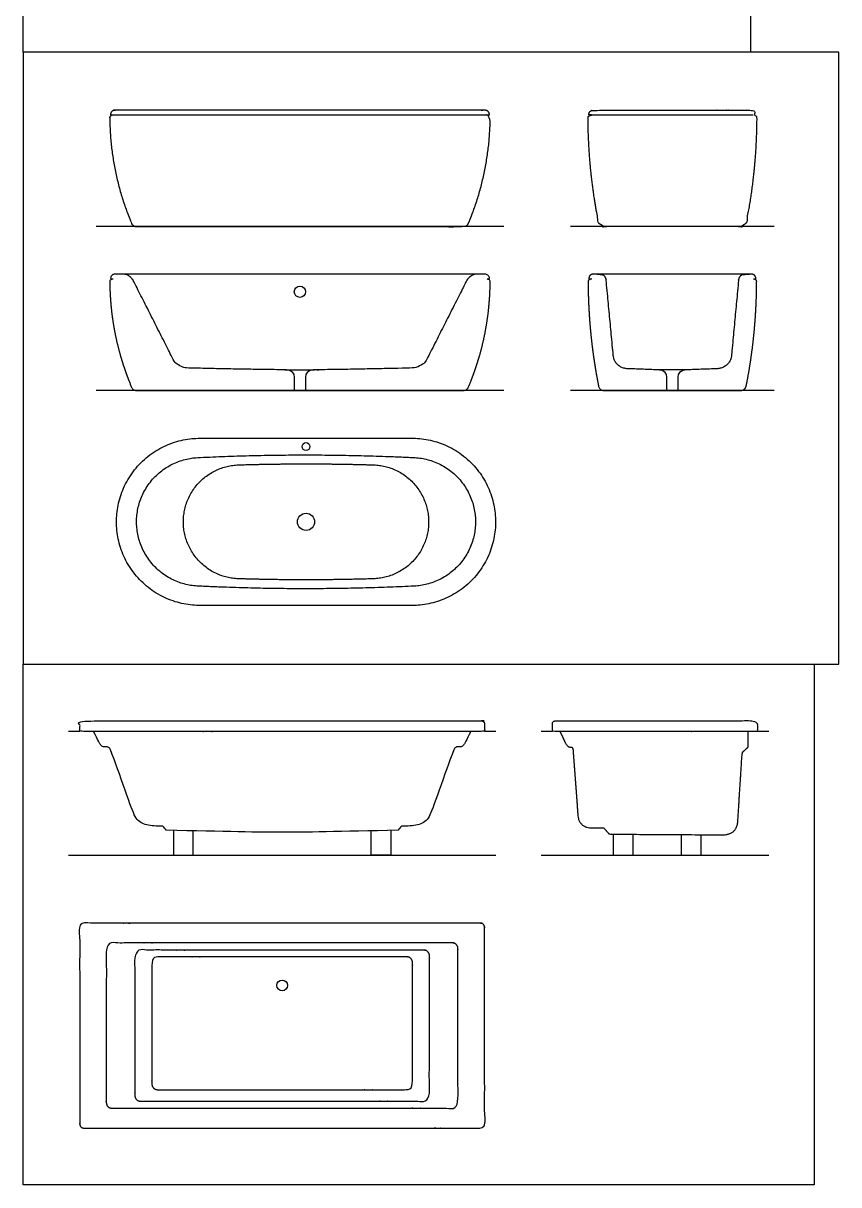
# Model space of a CAD drawing. Header units: millimetres. Extents: x 0.1 to 49.6, y 0.1 to 12.5.
# Drawn here: x 45.89 to 49.55, y 0.05 to 5.26 of the extents above; entities that cross this region are included whole.
import ezdxf

# ---------------------------------------------------------------- set-up
doc = ezdxf.new("R2010")
doc.units = ezdxf.units.MM
for name, color, linetype, true_color in [('AG-DETAILS', 7, 'Continuous', 0x66ffff), ('AG-DETAILS-DIAGRAM', 7, 'Continuous', 0xccff66), ('AG-DIAGRAM', 7, 'Continuous', 0xfecc66), ('AG-FIXTURE', 7, 'Continuous', 0x66ccff), ('X-VPRT', 6, 'Continuous', 0xff00ff)]:
    doc.layers.add(name, color=color, linetype=linetype, true_color=true_color)

msp = doc.modelspace()

# ---------------------------------------------------------------- linework, layer by layer
at = {"layer": 'AG-DETAILS', "color": 0, "linetype": 'ByBlock', "lineweight": -2}
msp.add_circle((47.1346, 4.0583), 0.0254, dxfattribs=at)
for points in [[(46.2975, 4.8516), (47.1346, 4.8516), (47.9717, 4.8516)], [(48.4426, 4.8516), (48.8047, 4.8516), (49.1668, 4.8516)]]:
    msp.add_open_spline(points, degree=2, dxfattribs=at)
at = {"layer": 'AG-DETAILS-DIAGRAM', "color": 0, "linetype": 'ByBlock', "lineweight": -2}
for points in [[(47.199, 3.7081), (47.1911, 3.7077), (47.1792, 3.7055), (47.1589, 3.6936), (47.1591, 3.6753), (47.1591, 3.6753), (47.1591, 3.6753), (47.1591, 3.6753), (47.1591, 3.6581), (47.1591, 3.6366), (47.1591, 3.615), (47.1428, 3.615), (47.1264, 3.615), (47.1101, 3.615), (47.1101, 3.6366), (47.1101, 3.6581), (47.1101, 3.6753), (47.1103, 3.6936), (47.0893, 3.7061), (47.077, 3.7079), (47.0673, 3.7082)], [(48.8691, 3.7081), (48.8612, 3.7077), (48.8493, 3.7055), (48.829, 3.6936), (48.8292, 3.6753), (48.8292, 3.6753), (48.8292, 3.6753), (48.8292, 3.6753), (48.8292, 3.6581), (48.8292, 3.6366), (48.8292, 3.615), (48.8129, 3.615), (48.7965, 3.615), (48.7802, 3.615), (48.7802, 3.6366), (48.7802, 3.6581), (48.7802, 3.6753), (48.7804, 3.6936), (48.7594, 3.7061), (48.7471, 3.7079), (48.7374, 3.7082)]]:
    msp.add_open_spline(points, degree=3, knots=[110.855925, 110.855925, 110.855925, 110.855925, 111.062716, 111.403752, 111.403752, 111.403752, 111.403752, 111.403752, 111.403752, 111.627089, 111.627089, 111.627089, 111.78785, 111.78785, 111.78785, 112.011187, 112.011187, 112.011187, 112.352223, 112.583111, 112.583111, 112.583111, 112.583111], dxfattribs=at)
msp.add_rational_spline([(47.323, 3.2853), (47.1617, 3.2878), (47.0004, 3.2853), (46.9299, 3.2842), (46.8595, 3.282), (46.6117, 3.2745), (46.6117, 3.0266), (46.6117, 2.7787), (46.8595, 2.7712), (46.9299, 2.7691), (47.0004, 2.7679), (47.1239, 2.7659), (47.2473, 2.767), (47.3556, 2.7679), (47.4639, 2.7712), (47.7117, 2.7787), (47.7117, 3.0266), (47.7117, 3.2745), (47.4639, 3.282), (47.3935, 3.2842), (47.323, 3.2853)], [1, 0.999885427782, 1, 0.999974950412, 1, 0.717754697946, 1, 0.717754697946, 1, 0.999974950412, 1, 0.999923217483, 1, 0.999940835521, 1, 0.717754697946, 1, 0.717754697946, 1, 0.999974950412, 1], degree=2, knots=[60.346282, 60.346282, 60.346282, 73.044863, 73.044863, 78.595859, 78.595859, 94.09318, 94.09318, 109.590501, 109.590501, 115.141497, 115.141497, 124.860096, 124.860096, 133.391144, 133.391144, 148.888465, 148.888465, 164.385787, 164.385787, 169.936783, 169.936783, 169.936783], dxfattribs=at)
at = {"layer": 'AG-DETAILS-DIAGRAM'}
msp.add_rational_spline([(46.4958, 0.4807), (46.4704, 0.4807), (46.4704, 0.5061), (46.4704, 0.7787), (46.4704, 1.0514), (46.4704, 1.0768), (46.4958, 1.0768), (47.0546, 1.0768), (47.6134, 1.0768), (47.6388, 1.0768), (47.6388, 1.0514), (47.6388, 0.7787), (47.6388, 0.5061), (47.6388, 0.4807), (47.6134, 0.4807), (47.0546, 0.4807), (46.4958, 0.4807)], [1, 0.707106781187, 1, 1, 1, 0.707106781187, 1, 1, 1, 0.707106781187, 1, 1, 1, 0.707106781187, 1, 1, 1], degree=2, knots=[0, 0, 0, 0.1309, 0.1309, 1.26004, 1.26004, 1.390939, 1.390939, 5.940039, 5.940039, 6.070939, 6.070939, 7.200079, 7.200079, 7.330979, 7.330979, 11.880079, 11.880079, 11.880079], dxfattribs=at)
at = {"layer": 'AG-DIAGRAM'}
for points in [[(48.049, 4.35), (46.2202, 4.35)], [(49.2619, 4.35), (48.3475, 4.35)], [(48.049, 3.615), (46.2202, 3.615)], [(49.2619, 3.615), (48.3475, 3.615)], [(46.1474, 2.0868), (46.0966, 2.0868)], [(48.0127, 2.0868), (47.9619, 2.0868)], [(48.2667, 2.0868), (48.2159, 2.0868)], [(49.2367, 2.0868), (49.1859, 2.0868)], [(46.0966, 1.5324), (48.0127, 1.5324)], [(48.2159, 1.5324), (49.2367, 1.5324)]]:
    msp.add_lwpolyline(points, dxfattribs=at)
at = {"layer": 'AG-FIXTURE', "color": 0, "linetype": 'ByBlock', "lineweight": -2}
for p, q in [((48.4329, 4.8476), (48.433, 4.8476)), ((47.9297, 4.1366), (46.3395, 4.1366)), ((48.4329, 4.1126), (48.433, 4.1126))]:
    msp.add_line(p, q, dxfattribs=at)
msp.add_lwpolyline([(47.0673, 3.7082), (47.199, 3.7081)], dxfattribs=at)
at = {"layer": 'AG-FIXTURE'}
for points in [[(46.5667, 1.6434), (46.5667, 1.5324), (46.6558, 1.5324), (46.6558, 1.6413)], [(47.5426, 1.6434), (47.5426, 1.5324), (47.4535, 1.5324), (47.4535, 1.6413)], [(48.5396, 1.6262), (48.5396, 1.5324), (48.6286, 1.5324), (48.6286, 1.6257)], [(48.8444, 1.6244), (48.8444, 1.5324), (48.9335, 1.5324), (48.9335, 1.6239)]]:
    msp.add_lwpolyline(points, dxfattribs=at)
at = {"layer": 'AG-FIXTURE', "color": 0, "linetype": 'ByBlock', "lineweight": -2}
for centre, radius in [((47.1617, 3.3641), 0.0177), ((47.1617, 3.0266), 0.0385)]:
    msp.add_circle(centre, radius, dxfattribs=at)
at = {"layer": 'AG-FIXTURE'}
msp.add_circle((47.0546, 0.9482), 0.0241, dxfattribs=at)
at = {"layer": 'AG-FIXTURE', "color": 0, "linetype": 'ByBlock', "lineweight": -2}
for points, weights, degree, knots in [([(46.2857, 4.8571), (46.2886, 4.8716), (46.3034, 4.8716), (47.1346, 4.8716), (47.9658, 4.8716), (47.9806, 4.8716), (47.9835, 4.8571), (47.984, 4.8544), (47.9846, 4.8516), (47.9781, 4.8516), (47.9717, 4.8516), (47.9729, 4.8504), (47.9745, 4.8498), (47.9779, 4.8487), (47.9814, 4.8476), (47.9814, 4.8476), (47.9814, 4.8476), (47.9876, 4.8456), (47.9876, 4.839), (47.9863, 4.5924), (47.8901, 4.3652), (47.8837, 4.35), (47.8671, 4.35), (47.5126, 4.35), (47.1346, 4.35), (46.7566, 4.35), (46.4021, 4.35), (46.3855, 4.35), (46.3791, 4.3652), (46.2829, 4.5924), (46.2816, 4.839), (46.2816, 4.8456), (46.2878, 4.8476), (46.2878, 4.8476), (46.2878, 4.8476), (46.2913, 4.8487), (46.2947, 4.8498), (46.2963, 4.8504), (46.2975, 4.8516), (46.2911, 4.8516), (46.2846, 4.8516), (46.2851, 4.8544), (46.2857, 4.8571)], [1, 0.773342141325, 1, 1, 1, 0.773342141325, 1, 1, 1, 1, 1, 0.971420257874, 1, 1, 1, 1, 1, 0.807710536557, 1, 0.980557950156, 1, 0.833865766972, 1, 1, 1, 1, 1, 0.833865766972, 1, 0.980557950156, 1, 0.807710536557, 1, 1, 1, 1, 1, 0.971420257874, 1, 1, 1, 1, 1], 2, [-134.771718, -134.771718, -134.771718, -133.798444, -133.798444, -68.346333, -68.346333, -67.373058, -67.373058, -67.151027, -67.151027, -66.642406, -66.642406, -66.510314, -66.510314, -66.222927, -66.222927, -66.22211, -66.22211, -65.775891, -65.775891, -46.607272, -46.607272, -45.455259, -45.455259, -17.180006, -17.180006, 11.095247, 11.095247, 12.247259, 12.247259, 31.415878, 31.415878, 31.862098, 31.862098, 31.862914, 31.862914, 32.150301, 32.150301, 32.282394, 32.282394, 32.790798, 32.790798, 33.012829, 33.012829, 33.012829]), ([(48.4426, 4.8516), (48.4414, 4.8504), (48.4398, 4.8498), (48.4364, 4.8487), (48.4329, 4.8476), (48.4267, 4.8456), (48.4267, 4.839), (48.4274, 4.6023), (48.4736, 4.3701), (48.4776, 4.35), (48.4981, 4.35), (48.5129, 4.35), (48.5277, 4.35), (48.8047, 4.35), (49.0817, 4.35), (49.0965, 4.35), (49.1113, 4.35), (49.1318, 4.35), (49.1358, 4.3701), (49.1821, 4.6023), (49.1827, 4.839), (49.1827, 4.8456), (49.1765, 4.8476), (49.1765, 4.8476), (49.1765, 4.8476), (49.173, 4.8487), (49.1696, 4.8498), (49.168, 4.8504), (49.1668, 4.8516), (49.1732, 4.8516), (49.1797, 4.8516), (49.1792, 4.8544), (49.1786, 4.8571), (49.1757, 4.8716), (49.1609, 4.8716), (48.8047, 4.8716), (48.4485, 4.8716), (48.4337, 4.8716), (48.4308, 4.8571), (48.4303, 4.8544), (48.4297, 4.8516), (48.4362, 4.8516), (48.4426, 4.8516)], [1, 0.971420257929, 1, 1, 1, 0.808223976012, 1, 0.995301153751, 1, 0.773107406525, 1, 1, 1, 1, 1, 1, 1, 0.773107406436, 1, 0.99530115375, 1, 0.808223976276, 1, 1, 1, 1, 1, 0.971420257924, 1, 1, 1, 1, 1, 0.773342141325, 1, 1, 1, 0.773342141325, 1, 1, 1, 1, 1], 2, [-0.132092, -0.132092, -0.132092, 0, 0, 0.283954, 0.283954, 0.730173, 0.730173, 19.312779, 19.312779, 20.665278, 20.665278, 21.829752, 21.829752, 23.647337, 23.647337, 24.811812, 24.811812, 26.16431, 26.16431, 44.746916, 44.746916, 45.193135, 45.193135, 45.193952, 45.193952, 45.481339, 45.481339, 45.613431, 45.613431, 46.121834, 46.121834, 46.343865, 46.343865, 47.317139, 47.317139, 75.367753, 75.367753, 76.341027, 76.341027, 76.563059, 76.563059, 77.071463, 77.071463, 77.071463]), ([(47.0673, 3.7082), (46.9719, 3.7094), (46.8815, 3.7108), (46.7959, 3.7124), (46.7152, 3.7142), (46.6393, 3.7161), (46.6218, 3.7166), (46.6039, 3.7178), (46.5787, 3.7303), (46.5706, 3.7456), (46.5625, 3.7615), (46.5286, 3.8285), (46.4948, 3.8955), (46.4609, 3.9625), (46.4271, 4.0294), (46.3932, 4.0964), (46.3871, 4.1084), (46.3811, 4.1204), (46.3663, 4.1366), (46.3529, 4.1366), (46.3395, 4.1366), (46.3322, 4.1366), (46.325, 4.1366), (46.3178, 4.1366), (46.3106, 4.1366), (46.3034, 4.1366), (46.2983, 4.1366), (46.2934, 4.1349), (46.2893, 4.1316), (46.2867, 4.1271), (46.2857, 4.1221), (46.2855, 4.121), (46.2853, 4.1199), (46.285, 4.1188), (46.2848, 4.1177), (46.2846, 4.1166), (46.2872, 4.1166), (46.2898, 4.1166), (46.2923, 4.1166), (46.2949, 4.1166), (46.2975, 4.1166), (46.297, 4.1161), (46.2965, 4.1157), (46.2959, 4.1153), (46.2953, 4.1151), (46.2947, 4.1149), (46.2933, 4.1144), (46.2919, 4.114), (46.2906, 4.1135), (46.2892, 4.1131), (46.2878, 4.1126), (46.2878, 4.1126), (46.2878, 4.1126), (46.2878, 4.1126), (46.2878, 4.1126), (46.2878, 4.1126), (46.2856, 4.1119), (46.2837, 4.1105), (46.2823, 4.1086), (46.2816, 4.1063), (46.2816, 4.104), (46.2821, 4.0065), (46.2923, 3.9093), (46.312, 3.8134), (46.3411, 3.72), (46.3791, 3.6302), (46.3814, 3.6248), (46.3852, 3.6201), (46.3903, 3.6167), (46.3962, 3.615), (46.4021, 3.615), (46.5439, 3.615), (46.688, 3.615), (46.8345, 3.615), (46.9834, 3.615), (47.1346, 3.615), (47.2858, 3.615), (47.4346, 3.615), (47.5811, 3.615), (47.7253, 3.615), (47.8671, 3.615), (47.873, 3.615), (47.8789, 3.6167), (47.884, 3.6201), (47.8878, 3.6248), (47.8901, 3.6302), (47.9281, 3.72), (47.9572, 3.8134), (47.9769, 3.9093), (47.9871, 4.0065), (47.9876, 4.104), (47.9876, 4.1063), (47.9869, 4.1086), (47.9855, 4.1105), (47.9835, 4.1119), (47.9814, 4.1126), (47.9814, 4.1126), (47.9814, 4.1126), (47.9814, 4.1126), (47.9814, 4.1126), (47.9814, 4.1126), (47.98, 4.1131), (47.9786, 4.1135), (47.9772, 4.114), (47.9759, 4.1144), (47.9745, 4.1149), (47.9739, 4.1151), (47.9733, 4.1153), (47.9727, 4.1157), (47.9721, 4.1161), (47.9717, 4.1166), (47.9743, 4.1166), (47.9768, 4.1166), (47.9794, 4.1166), (47.982, 4.1166), (47.9846, 4.1166), (47.9844, 4.1177), (47.9842, 4.1188), (47.9839, 4.1199), (47.9837, 4.121), (47.9835, 4.1221), (47.9825, 4.1271), (47.9799, 4.1316), (47.9758, 4.1349), (47.9709, 4.1366), (47.9658, 4.1366), (47.9586, 4.1366), (47.9514, 4.1366), (47.9442, 4.1366), (47.937, 4.1366), (47.9297, 4.1366), (47.9163, 4.1366), (47.9029, 4.1366), (47.8881, 4.1204), (47.882, 4.1084), (47.876, 4.0964), (47.8421, 4.0294), (47.8083, 3.9625), (47.7744, 3.8955), (47.7406, 3.8285), (47.7067, 3.7615), (47.6986, 3.7456), (47.6905, 3.7303), (47.6653, 3.7178), (47.6474, 3.7166), (47.6299, 3.7161), (47.554, 3.7142), (47.4733, 3.7124), (47.3877, 3.7108), (47.2973, 3.7094), (47.2019, 3.7082), (47.2013, 3.7081), (47.2007, 3.7081), (47.2001, 3.7081), (47.1995, 3.7081), (47.199, 3.7081)], [1, 1, 1, 1, 1, 1, 1, 1, 1, 1, 1, 1, 1, 1, 1, 1, 1, 1, 1, 1, 1, 1, 1, 1, 1, 1, 0.90933685653, 0.864005284795, 0.864005284795, 0.90933685653, 1, 1, 1, 1, 1, 1, 1, 1, 1, 1, 1, 0.98856811117, 0.982852168118, 0.982852170844, 0.988568119347, 1.00000001363, 1.00000001363, 1.00000001363, 1.00000001363, 1.00000001363, 1.00000001363, 1.00000001363, 1.00000001363, 1.00000001363, 1.00000001363, 1.00000001363, 0.923084227202, 0.88462633399, 0.88462633399, 0.923084227202, 1.00000001363, 0.992223193584, 0.988334783562, 0.988334783562, 0.992223193584, 1.00000001363, 0.933546319511, 0.900319472453, 0.900319472453, 0.933546319511, 1.00000001363, 1.00000001363, 1.00000001363, 1.00000001363, 1.00000001363, 1.00000001363, 1.00000001363, 1.00000001363, 1.00000001363, 1.00000001363, 1.00000001363, 0.933546319511, 0.900319472453, 0.900319472453, 0.933546319511, 1.00000001363, 0.992223193584, 0.988334783562, 0.988334783562, 0.992223193584, 1.00000001363, 0.923084227202, 0.88462633399, 0.88462633399, 0.923084227202, 1.00000001363, 1.00000001363, 1.00000001363, 1.00000001363, 1.00000001363, 1.00000001363, 1.00000001363, 1.00000001363, 1.00000001363, 1.00000001363, 1.00000001363, 0.988568116622, 0.982852168118, 0.982852168118, 0.988568116622, 1.00000001363, 1.00000001363, 1.00000001363, 1.00000001363, 1.00000001363, 1.00000001363, 1.00000001363, 1.00000001363, 1.00000001363, 1.00000001363, 1.00000001363, 0.909336868922, 0.86400529657, 0.86400529657, 0.909336868922, 1.00000001363, 1.00000001363, 1.00000001363, 1.00000001363, 1.00000001363, 1.00000001363, 1.00000001363, 1.00000001363, 1.00000001363, 1.00000001363, 1.00000001363, 1.00000001363, 1.00000001363, 1.00000001363, 1.00000001363, 1.00000001363, 1.00000001363, 1.00000001363, 1.00000001363, 1.00000001363, 1.00000001363, 1.00000001363, 1.00000001363, 1.00000001363, 1.00000001363, 1.00000001363, 1.00000001363, 1.00000001363, 1.00000001363, 1.00000001363, 1.00000001363], 5, [-3.656705, -3.656705, -3.656705, -3.656705, -3.656705, -3.656705, -2.231095, -2.231095, -2.231095, -2.231095, -2.231095, -1.231095, -1.231095, -1.231095, -1.231095, -1.231095, 0, 0, 0, 0, 0, 1, 1, 1, 1, 1, 2.421251, 2.421251, 2.421251, 2.421251, 2.421251, 3.394525, 3.394525, 3.394525, 3.394525, 3.394525, 3.616556, 3.616556, 3.616556, 3.616556, 3.616556, 4.124961, 4.124961, 4.124961, 4.124961, 4.124961, 4.257053, 4.257053, 4.257053, 4.257053, 4.257053, 4.54444, 4.54444, 4.54444, 4.54444, 4.54444, 4.545256, 4.545256, 4.545256, 4.545256, 4.545256, 4.991476, 4.991476, 4.991476, 4.991476, 4.991476, 24.160095, 24.160095, 24.160095, 24.160095, 24.160095, 25.312107, 25.312107, 25.312107, 25.312107, 25.312107, 53.58736, 53.58736, 53.58736, 53.58736, 53.58736, 81.862614, 81.862614, 81.862614, 81.862614, 81.862614, 83.014626, 83.014626, 83.014626, 83.014626, 83.014626, 102.183245, 102.183245, 102.183245, 102.183245, 102.183245, 102.629464, 102.629464, 102.629464, 102.629464, 102.629464, 102.630281, 102.630281, 102.630281, 102.630281, 102.630281, 102.917668, 102.917668, 102.917668, 102.917668, 102.917668, 103.04976, 103.04976, 103.04976, 103.04976, 103.04976, 103.558381, 103.558381, 103.558381, 103.558381, 103.558381, 103.780413, 103.780413, 103.780413, 103.780413, 103.780413, 104.753687, 104.753687, 104.753687, 104.753687, 104.753687, 106.175123, 106.175123, 106.175123, 106.175123, 106.175123, 107.175123, 107.175123, 107.175123, 107.175123, 107.175123, 108.406218, 108.406218, 108.406218, 108.406218, 108.406218, 109.406218, 109.406218, 109.406218, 109.406218, 109.406218, 110.831828, 110.831828, 110.831828, 110.831828, 110.831828, 110.855925, 110.855925, 110.855925, 110.855925, 110.855925, 110.855925]), ([(46.6867, 3.4016), (46.3117, 3.4016), (46.3117, 3.0266), (46.3117, 2.6516), (46.6867, 2.6516), (47.1617, 2.6516), (47.6367, 2.6516), (48.0117, 2.6516), (48.0117, 3.0266), (48.0117, 3.4016), (47.6367, 3.4016), (47.1617, 3.4016), (46.6867, 3.4016)], [1, 0.707106781187, 1, 0.707106781187, 1, 1, 1, 0.707106781187, 1, 0.707106781187, 1, 1, 1], 2, [0, 0, 0, 23.190844, 23.190844, 46.381689, 46.381689, 83.783189, 83.783189, 106.974033, 106.974033, 130.164877, 130.164877, 167.566377, 167.566377, 167.566377]), ([(47.6472, 2.7384), (47.9217, 2.7518), (47.9217, 3.0266), (47.9217, 3.3015), (47.6472, 3.3148), (47.1617, 3.3384), (46.6762, 3.3148), (46.4017, 3.3015), (46.4017, 3.0266), (46.4017, 2.7518), (46.6762, 2.7384), (47.1617, 2.7148), (47.6472, 2.7384)], [1, 0.724066919888, 1, 0.724066919888, 1, 0.998820957099, 1, 0.724066919888, 1, 0.724066919888, 1, 0.998820957099, 1], 2, [0, 0, 0, 17.29286, 17.29286, 34.58572, 34.58572, 72.825718, 72.825718, 90.118578, 90.118578, 107.411438, 107.411438, 145.651436, 145.651436, 145.651436])]:
    msp.add_rational_spline(points, weights, degree=degree, knots=knots, dxfattribs=at)
at = {"layer": 'AG-FIXTURE'}
for points, weights, degree, knots in [([(49.1609, 4.1366), (49.166, 4.1366), (49.1709, 4.1349), (49.175, 4.1316), (49.1776, 4.1271), (49.1786, 4.1221), (49.1788, 4.121), (49.179, 4.1199), (49.1793, 4.1188), (49.1795, 4.1177), (49.1797, 4.1166), (49.1771, 4.1166), (49.1745, 4.1166), (49.172, 4.1166), (49.1694, 4.1166), (49.1668, 4.1166), (49.1673, 4.1161), (49.1678, 4.1157), (49.1684, 4.1153), (49.169, 4.1151), (49.1696, 4.1149), (49.171, 4.1144), (49.1724, 4.114), (49.1737, 4.1135), (49.1751, 4.1131), (49.1765, 4.1126), (49.1765, 4.1126), (49.1765, 4.1126), (49.1765, 4.1126), (49.1765, 4.1126), (49.1765, 4.1126), (49.1787, 4.1119), (49.1806, 4.1105), (49.182, 4.1086), (49.1827, 4.1063), (49.1827, 4.104), (49.1824, 4.0096), (49.1776, 3.9152), (49.1682, 3.8212), (49.1543, 3.7277), (49.1358, 3.6351), (49.1344, 3.6283), (49.1308, 3.622), (49.1251, 3.6173), (49.1183, 3.615), (49.1113, 3.615), (49.1054, 3.615), (49.0995, 3.615), (49.0935, 3.615), (49.0876, 3.615), (49.0817, 3.615), (48.9709, 3.615), (48.8601, 3.615), (48.7493, 3.615), (48.6385, 3.615), (48.5277, 3.615), (48.5218, 3.615), (48.5159, 3.615), (48.51, 3.615), (48.504, 3.615), (48.4981, 3.615), (48.4912, 3.615), (48.4843, 3.6173), (48.4786, 3.622), (48.475, 3.6283), (48.4736, 3.6351), (48.4552, 3.7277), (48.4412, 3.8212), (48.4318, 3.9152), (48.427, 4.0096), (48.4267, 4.104), (48.4267, 4.1063), (48.4274, 4.1086), (48.4288, 4.1105), (48.4307, 4.1119), (48.4329, 4.1126), (48.4343, 4.1131), (48.4357, 4.1135), (48.437, 4.114), (48.4384, 4.1144), (48.4398, 4.1149), (48.4404, 4.1151), (48.441, 4.1153), (48.4416, 4.1157), (48.4421, 4.1161), (48.4426, 4.1166), (48.44, 4.1166), (48.4375, 4.1166), (48.4349, 4.1166), (48.4323, 4.1166), (48.4297, 4.1166), (48.4299, 4.1177), (48.4301, 4.1188), (48.4304, 4.1199), (48.4306, 4.121), (48.4308, 4.1221), (48.4318, 4.1271), (48.4344, 4.1316), (48.4385, 4.1349), (48.4434, 4.1366), (48.4485, 4.1366), (48.4497, 4.1366), (48.4509, 4.1366), (48.4521, 4.1366), (48.4534, 4.1366), (48.4546, 4.1366), (48.4609, 4.1361), (48.4672, 4.1357), (48.4735, 4.1352), (48.4799, 4.1348), (48.4862, 4.1343), (48.4926, 4.1338), (48.499, 4.1334), (48.5066, 4.1234), (48.5073, 4.117), (48.5079, 4.1106), (48.5142, 4.0437), (48.5205, 3.9767), (48.5268, 3.9097), (48.5331, 3.8428), (48.5394, 3.7758), (48.5411, 3.7572), (48.5429, 3.7386), (48.571, 3.7142), (48.5897, 3.7135), (48.6084, 3.7128), (48.6351, 3.7119), (48.6617, 3.7109), (48.6884, 3.7099), (48.7151, 3.709), (48.7424, 3.708, -0.0011), (48.7675, 3.708, -0.0011), (48.7927, 3.708, -0.001), (48.818, 3.708, -0.0008), (48.8435, 3.708, -0.0004), (48.8691, 3.7081), (48.896, 3.709), (48.9222, 3.71), (48.9485, 3.7109), (48.9748, 3.7119), (49.001, 3.7128), (49.0197, 3.7135), (49.0384, 3.7142), (49.0665, 3.7386), (49.0683, 3.7572), (49.07, 3.7758), (49.0763, 3.8428), (49.0826, 3.9097), (49.0889, 3.9767), (49.0952, 4.0437), (49.1016, 4.1106), (49.1022, 4.117), (49.1028, 4.1234), (49.1104, 4.1334), (49.1168, 4.1338), (49.1232, 4.1343), (49.1295, 4.1348), (49.1359, 4.1352), (49.1422, 4.1357), (49.1485, 4.1361), (49.1548, 4.1366), (49.156, 4.1366), (49.1573, 4.1366), (49.1585, 4.1366), (49.1597, 4.1366), (49.1609, 4.1366)], [1, 0.90933685653, 0.864005284795, 0.864005284795, 0.90933685653, 1, 1, 1, 1, 1, 1, 1, 1, 1, 1, 1, 0.98856810317, 0.982852154755, 0.982852154755, 0.98856810317, 1, 1, 1, 1, 1, 1, 1, 1, 1, 1, 1, 0.92328959051, 0.884934385765, 0.884934385765, 0.92328959051, 1, 0.9981204615, 0.99718069225, 0.99718069225, 0.9981204615, 1, 0.909242962574, 0.863864443862, 0.863864443862, 0.909242962574, 1, 1, 1, 1, 1, 1, 1, 1, 1, 1, 1, 1, 1, 1, 1, 1, 0.90924296261, 0.863864443915, 0.863864443915, 0.90924296261, 1, 0.9981204615, 0.99718069225, 0.99718069225, 0.9981204615, 1, 0.923289590405, 0.884934385607, 0.884934385607, 0.923289590405, 1, 1, 1, 1, 1, 1, 0.988568103172, 0.982852154758, 0.982852154758, 0.988568103172, 1, 1, 1, 1, 1, 1, 1, 1, 1, 1, 1, 0.90933685653, 0.864005284795, 0.864005284795, 0.90933685653, 1, 1, 1, 1, 1, 1, 1, 1, 1, 1, 1, 1, 1, 1, 1, 1, 1, 1, 1, 1, 1, 1, 1, 1, 1, 1, 1, 1, 1, 1, 1, 1, 1, 1, 1, 1, 1, 1, 1, 1, 1, 1, 1, 1, 1, 1, 1, 1, 1, 1, 1, 1, 1, 1, 1, 1, 1, 1, 1, 1, 1, 1, 1, 1, 1, 1], 5, [-47.317139, -47.317139, -47.317139, -47.317139, -47.317139, -47.317139, -46.343865, -46.343865, -46.343865, -46.343865, -46.343865, -46.121834, -46.121834, -46.121834, -46.121834, -46.121834, -45.613431, -45.613431, -45.613431, -45.613431, -45.613431, -45.481339, -45.481339, -45.481339, -45.481339, -45.481339, -45.193952, -45.193952, -45.193952, -45.193952, -45.193952, -45.193135, -45.193135, -45.193135, -45.193135, -45.193135, -44.746916, -44.746916, -44.746916, -44.746916, -44.746916, -26.16431, -26.16431, -26.16431, -26.16431, -26.16431, -24.811812, -24.811812, -24.811812, -24.811812, -24.811812, -23.647337, -23.647337, -23.647337, -23.647337, -23.647337, -21.829752, -21.829752, -21.829752, -21.829752, -21.829752, -20.665278, -20.665278, -20.665278, -20.665278, -20.665278, -19.312779, -19.312779, -19.312779, -19.312779, -19.312779, -0.730173, -0.730173, -0.730173, -0.730173, -0.730173, -0.283954, -0.283954, -0.283954, -0.283954, -0.283954, 0, 0, 0, 0, 0, 0.132092, 0.132092, 0.132092, 0.132092, 0.132092, 0.640497, 0.640497, 0.640497, 0.640497, 0.640497, 0.862528, 0.862528, 0.862528, 0.862528, 0.862528, 1.835802, 1.835802, 1.835802, 1.835802, 1.835802, 2.076934, 2.076934, 2.076934, 2.076934, 2.076934, 2.193747, 2.193747, 2.193747, 2.193747, 2.193747, 3.193747, 3.193747, 3.193747, 3.193747, 3.193747, 4.297181, 4.297181, 4.297181, 4.297181, 4.297181, 5.297181, 5.297181, 5.297181, 5.297181, 5.297181, 5.958956, 5.958956, 5.958956, 5.958956, 5.958956, 6.374616, 6.374616, 6.374616, 6.374616, 6.374616, 7.026228, 7.026228, 7.026228, 7.026228, 7.026228, 8.026228, 8.026228, 8.026228, 8.026228, 8.026228, 9.129662, 9.129662, 9.129662, 9.129662, 9.129662, 10.129662, 10.129662, 10.129662, 10.129662, 10.129662, 10.246476, 10.246476, 10.246476, 10.246476, 10.246476, 10.487607, 10.487607, 10.487607, 10.487607, 10.487607, 10.487607]), ([(48.2791, 2.1341), (48.2667, 2.1341), (48.2667, 2.1217), (48.2667, 2.1043), (48.2667, 2.0868), (48.4965, 2.0868), (48.7263, 2.0868), (48.9561, 2.0868), (49.1859, 2.0868), (49.1859, 2.1043), (49.1859, 2.1217), (49.1859, 2.1341), (49.1735, 2.1341), (48.9499, 2.1341), (48.7263, 2.1341), (48.5027, 2.1341), (48.2791, 2.1341)], [1, 0.707106781187, 1, 1, 1, 1, 1, 1, 1, 1, 1, 0.707106781187, 1, 1, 1, 1, 1], 2, [0.986351, 0.986351, 0.986351, 1.050168, 1.050168, 1.788404, 1.788404, 3.296217, 3.296217, 4.804029, 4.804029, 5.542265, 5.542265, 5.606082, 5.606082, 6.098995, 6.098995, 6.591908, 6.591908, 6.591908]), ([(47.9619, 2.1217), (47.9619, 2.1341), (47.9495, 2.1341), (47.5021, 2.1341), (47.0546, 2.1341), (46.6072, 2.1341), (46.1598, 2.1341), (46.1474, 2.1341), (46.1474, 2.1217), (46.1474, 2.1043), (46.1474, 2.0868), (46.601, 2.0868), (47.0546, 2.0868), (47.5083, 2.0868), (47.9619, 2.0868), (47.9619, 2.1043), (47.9619, 2.1217)], [1, 0.707106781187, 1, 1, 1, 1, 1, 0.707106781187, 1, 1, 1, 1, 1, 1, 1, 1, 1], 2, [-1.050168, -1.050168, -1.050168, -0.986351, -0.986351, 0, 0, 0.986351, 0.986351, 1.050168, 1.050168, 1.788404, 1.788404, 4.764967, 4.764967, 7.741529, 7.741529, 8.479765, 8.479765, 8.479765]), ([(48.3004, 2.0868), (48.3074, 2.0719), (48.3144, 2.057), (48.3214, 2.0421), (48.3332, 2.0171), (48.3493, 2.0167), (48.3573, 2.0171), (48.359, 2.005), (48.3664, 1.9058), (48.3738, 1.8066), (48.3812, 1.7073), (48.3835, 1.6759), (48.4066, 1.6545), (48.4381, 1.6545), (48.4575, 1.6545), (48.4769, 1.6545), (48.4963, 1.6545)], [1, 1, 1, 1, 1, 1, 1, 1, 1, 1, 1, 0.821890854906, 0.821890854906, 1, 1, 1, 1], 3, [0, 0, 0, 0, 0.162016, 0.162016, 0.162016, 0.266839, 0.371662, 0.371662, 0.371662, 1.199788, 1.199788, 1.199788, 1.480196, 1.480196, 1.480196, 2.00345, 2.00345, 2.00345, 2.00345]), ([(46.1656, 0.3085), (46.1466, 0.3085), (46.1466, 0.3275), (46.1466, 0.7681), (46.1466, 1.2086), (46.1466, 1.2276), (46.1656, 1.2276), (47.0546, 1.2276), (47.9436, 1.2276), (47.9627, 1.2276), (47.9627, 1.2086), (47.9627, 0.7681), (47.9627, 0.3275), (47.9627, 0.3085), (47.9436, 0.3085), (47.0546, 0.3085), (46.1656, 0.3085)], [1, 0.707106781187, 1, 1, 1, 0.707106781187, 1, 1, 1, 0.707106781187, 1, 1, 1, 0.707106781187, 1, 1, 1], 2, [0, 0, 0, 0.098175, 0.098175, 1.990311, 1.990311, 2.088486, 2.088486, 7.921819, 7.921819, 8.019994, 8.019994, 9.91213, 9.91213, 10.010305, 10.010305, 15.843638, 15.843638, 15.843638]), ([(46.2915, 0.3974), (46.2661, 0.3974), (46.2661, 0.4228), (46.2661, 0.7681), (46.2661, 1.1133), (46.2661, 1.1387), (46.2915, 1.1387), (47.0546, 1.1387), (47.8177, 1.1387), (47.8431, 1.1387), (47.8431, 1.1133), (47.8431, 0.7681), (47.8431, 0.4228), (47.8431, 0.3974), (47.8177, 0.3974), (47.0546, 0.3974), (46.2915, 0.3974)], [1, 0.707106781187, 1, 1, 1, 0.707106781187, 1, 1, 1, 0.707106781187, 1, 1, 1, 0.707106781187, 1, 1, 1], 2, [0, 0, 0, 0.1309, 0.1309, 1.613925, 1.613925, 1.744825, 1.744825, 6.94668, 6.94668, 7.07758, 7.07758, 8.560605, 8.560605, 8.691505, 8.691505, 13.89336, 13.89336, 13.89336]), ([(46.4196, 0.4291), (46.3942, 0.4291), (46.3942, 0.4545), (46.3942, 0.7681), (46.3942, 1.0816), (46.3942, 1.107), (46.4196, 1.107), (47.0546, 1.107), (47.6896, 1.107), (47.715, 1.107), (47.715, 1.0816), (47.715, 0.7681), (47.715, 0.4545), (47.715, 0.4291), (47.6896, 0.4291), (47.0546, 0.4291), (46.4196, 0.4291)], [1, 0.707106781187, 1, 1, 1, 0.707106781187, 1, 1, 1, 0.707106781187, 1, 1, 1, 0.707106781187, 1, 1, 1], 2, [0, 0, 0, 0.1309, 0.1309, 1.477555, 1.477555, 1.608455, 1.608455, 6.568617, 6.568617, 6.699517, 6.699517, 8.046172, 8.046172, 8.177072, 8.177072, 13.137234, 13.137234, 13.137234])]:
    msp.add_rational_spline(points, weights, degree=degree, knots=knots, dxfattribs=at)
at = {"layer": 'AG-FIXTURE', "color": 0, "linetype": 'ByBlock', "lineweight": -2}
msp.add_open_spline([(49.1548, 4.1366), (48.8047, 4.1366), (48.4546, 4.1366)], degree=2, dxfattribs=at)
at = {"layer": 'AG-FIXTURE'}
for points, degree, knots in [([(47.901, 2.0868), (47.8797, 2.0465), (47.8657, 2.0178), (47.8558, 2.0178), (47.8367, 2.0178), (47.8296, 2.0141), (47.8197, 1.9954), (47.7332, 1.7513), (47.709, 1.6857), (47.659, 1.6621), (47.6064, 1.6621), (47.5897, 1.6621), (47.5846, 1.6561), (47.5796, 1.6502), (47.5746, 1.6442), (47.3169, 1.6378), (47.1436, 1.6346), (47.0546, 1.6346), (46.9657, 1.6346), (46.7924, 1.6378), (46.5347, 1.6442), (46.5297, 1.6502), (46.5247, 1.6561), (46.5196, 1.6621), (46.5029, 1.6621), (46.4503, 1.6621), (46.4002, 1.6857), (46.3761, 1.7513), (46.2896, 1.9954), (46.2797, 2.0141), (46.2726, 2.0178), (46.2535, 2.0178), (46.2436, 2.0178), (46.2296, 2.0465), (46.2082, 2.0868)], 3, [-3.754111, -3.754111, -3.754111, -3.754111, -3.535101, -3.316092, -3.097082, -2.878072, -2.659063, -2.440053, -2.221043, -2.002033, -1.783024, -1.783024, -1.783024, -1.706282, -1.706282, -1.706282, 0, 0, 0, 1.706282, 1.706282, 1.706282, 1.783024, 1.783024, 1.783024, 2.002033, 2.221043, 2.440053, 2.659063, 2.878072, 3.097082, 3.316092, 3.535101, 3.754111, 3.754111, 3.754111, 3.754111]), ([(48.4963, 1.6545), (48.5091, 1.6404), (48.5218, 1.6263), (48.7747, 1.6248), (49.0275, 1.6233), (49.0943, 1.6229), (49.0983, 1.6856), (49.1081, 1.8389), (49.1179, 1.9923), (49.1315, 2.0048), (49.1451, 2.0173), (49.1451, 2.052), (49.1451, 2.0868)], 2, [0, 0, 0, 1, 1, 1.883288, 1.883288, 2.308451, 2.308451, 3.13884, 3.13884, 3.259915, 3.259915, 3.487995, 3.487995, 3.487995])]:
    msp.add_open_spline(points, degree=degree, knots=knots, dxfattribs=at)
at = {"layer": 'X-VPRT'}
for points in [[(45.8934, 7.2551), (49.1557, 7.2551), (49.1557, 5.1326), (45.8934, 5.1326)], [(45.8934, 5.1326), (45.8934, 2.3881), (49.551, 2.3881), (49.551, 5.1326)], [(45.8934, 2.3881), (49.4399, 2.3881), (49.4399, 0.0545), (45.8934, 0.0545)]]:
    msp.add_lwpolyline(points, close=True, dxfattribs=at)

doc.saveas('drawing.dxf')
